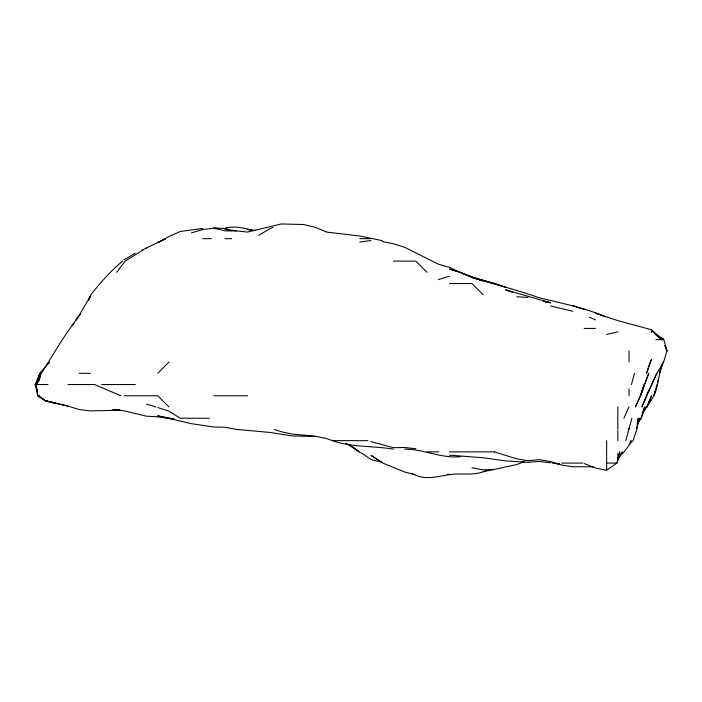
<?xml version="1.0" encoding="UTF-8"?>
<svg xmlns="http://www.w3.org/2000/svg" width="702" height="702" viewBox="0 0 702 702"><rect width="100%" height="100%" fill="white"/><g stroke="black" fill="none" stroke-linecap="round" stroke-linejoin="round"><path stroke-width="1.05" d="M637.109 424.324L638.329 418.208L636.898 429.431L633.037 440.645L629.053 444.603M657.353 382.502L657.783 380.458M654.852 391.681L653.992 395.761L656.923 384.538M584.169 463.548L595.393 467.98L606.616 470.235L616.944 463.092L619.787 451.869L618.111 458.178M625.868 440.645L629.053 428.334M661.933 365.163C657.493 377.509 658.748 393.094 648.701 402.702M38.092 379.44L39.698 373.324L49.781 362.1M631.458 384.538L634.485 373.324M628.773 429.431L631.905 418.208M38.531 378.422L40.014 373.324L35.1 384.538L37.417 392.699M661.819 365.163L659.406 373.324L663.267 362.1M650.105 362.1L646.507 373.324L651.5 359.415L650.57 361.205M636.442 428.404L639.996 418.208L638.399 420.796M642.111 414.127L644.638 406.984L641.391 418.208L637.662 423.473M644.55 384.538L640.54 395.761L635.415 406.984L640.408 395.761L644.199 384.538L640.531 395.761L648.771 373.324L644.936 383.52M645.858 396.779L641.891 406.984L656.879 373.324L663.636 362.1L666.9 350.877L663.864 339.654L662.723 338.294L657.616 336.293M88.496 300.333L90.821 294.77C100.491 282.722 110.644 270.902 122.639 261.109M656.765 373.324L646.252 395.761M89.154 299.113L90.435 296.165L79.212 315.128L62.311 339.654L41.339 373.324L36.522 384.538L39.637 378.931M623.867 418.208L629.053 406.809M641.119 417.269L646.094 406.984L644.936 408.661M617.83 460.029L622.367 451.869L620.428 454.519M40.619 376.772L35.828 384.538L37.68 395.761L45.542 400.816L67.989 406.125L79.212 409.582L90.435 410.872L120.016 410.249M73.061 324.982L74.158 323.253M75.79 320.665L80.537 313.934M37.89 381.949L39.101 380.23M630.08 442.084L631.116 440.645L629.053 445.384L624.104 451.869L618.532 457.353M116.69 272.332L125.114 261.109L143.252 249.886M644.313 410.345L646.998 406.984L651.5 395.761L646.796 406.984L651.5 399.64L648.701 402.579M157.757 373.324L168.98 362.1M124.096 259.845L135.319 253.115M258.748 235.328L269.972 228.598L273.052 227.439M142.48 249.886L146.534 247.938M146.534 247.973L165.751 238.662L157.757 242.673L168.98 236.495L180.203 231.493L202.641 228.483M413.803 474.315C426.202 481.124 439.724 475.421 452.746 474.315C463.882 473.157 475.596 475.938 485.986 470.498M524.499 461.468L516.839 464.54L483.178 471.779M438.294 279.642L449.517 276.149M228.387 227.439L225.088 228.448C234.126 225.412 243.787 227.948 252.632 230.493M191.427 232.897L202.641 229.519L213.864 228.168L225.088 230.879L236.311 230.879L247.534 232.055L281.195 223.973L303.633 224.5L314.856 227.255L326.079 231.757M606.616 334.485L617.83 331.835M359.74 242.023L370.963 240.532M494.401 469.462L483.178 469.787L471.955 467.83M202.641 238.662L211.381 238.662M225.088 238.662L231.739 238.662M359.74 238.662L370.963 238.662M393.41 261.109L415.847 261.109L427.07 272.332M449.517 283.547L471.955 283.547L483.178 294.77M584.169 328.439L595.393 328.439M655.931 339.654L662.723 339.654L654.948 334.055M79.212 373.324L90.435 373.324M35.1 384.538L47.973 384.538M67.989 384.538L94.612 384.538L120.858 395.761M101.65 384.538L135.319 384.538M37.68 395.761L39.61 395.761M124.096 395.761L157.757 395.761L168.98 406.984M213.864 395.761L247.534 395.761M209.354 418.208L180.203 418.208L168.98 411.188L157.757 407.555M274.587 429.431L281.195 431.73L292.418 434.117L314.856 436.135L326.079 438.39L332.353 440.645L367.795 440.645M427.07 451.869L438.873 451.869M449.517 451.869L494.278 451.869M561.732 463.092L582.809 463.092M606.616 463.092L616.944 463.092M447.472 474.315L449.517 474.315M593.348 466.812L572.946 466.751L561.732 465.084L550.508 461.556L539.285 459.696L528.062 460.749L516.839 458.862L494.401 451.921M460.731 456.616C441.382 458.818 423.692 448.964 404.633 449.157M314.856 436.486L292.418 435.924L269.972 432.441L236.311 429.378L225.088 427.272L213.864 426.991L191.427 423.692L157.757 415.847L174.078 419.041L157.757 416.848L146.534 416.172L124.096 410.854L112.873 409.635L120.016 410.029M516.839 296.779L528.062 297.464M213.864 227.834L225.088 228.562M449.517 455.159L483.178 457.757L505.624 460.898L528.062 462.32L539.285 461.46L550.508 462.82M415.847 448.78L404.633 447.472L393.41 447.718L370.963 441.611M326.079 232.037L359.74 236.004L382.186 240.637M552.035 463.092L559.573 464.11M382.844 463.092L404.633 472.025L414.891 474.587M393.41 449.157C373.087 445.691 352.097 447.586 332.353 440.645M236.311 230.879L225.088 229.177L231.204 230.686M255.695 230.651L247.534 229.335L252.632 230.642M545.401 301.834L550.508 302.676L543.366 301.246M554.799 463.092L559.748 464.022M382.186 241.541L393.41 243.761L404.633 247.244L438.294 264.145L449.517 267.374L459.986 272.332L449.517 269.085L460.731 272.455L471.955 277.378L483.178 280.967L471.955 277.474L460.731 272.683C486.468 282.406 513.311 288.706 539.285 297.78C561.618 303.387 584.345 307.581 605.589 316.813M543.366 301.281L550.508 302.781L505.624 289.821L512.758 292.567M572.946 311.267L550.508 305.993M67.989 406.125L45.542 400.824L38.294 395.761L45.542 400.824L56.765 403.597L45.542 400.745M382.186 462.478L370.963 459.468L360.609 452.457M146.534 404.133L155.897 406.984M574.052 305.993L572.946 305.624L584.169 309.424M605.589 316.839L595.393 313.127L617.83 320.612L651.5 329.756L661.688 339.654L651.5 330.238L662.591 339.654M659.915 337.662L662.723 338.917L657.107 335.609M589.469 317.216L595.393 319.875M358.88 451.342L345.823 443.129M381.326 461.925L370.963 455.352L382.186 462.697M658.406 336.811L662.723 339.654M358.02 450.693L348.525 444.199L359.74 452.474M411.302 473.157L412.969 474.315M655.65 334.678L657.309 335.925M660.635 338.408L662.293 339.654M36.267 385.565L37.478 391.681M651.5 330.089L651.5 332.564M629.053 350.877L629.053 362.1M629.053 388.873L629.053 395.761M617.83 406.984L617.83 429.431M617.83 430.58L617.83 440.645M617.83 453.185L617.83 460.459M606.616 440.645L606.616 470.235M666.9 350.877L664.987 345.779L666.9 350.877M494.401 283.327L471.955 277.387L505.624 287.25L494.401 283.327M662.723 338.917L658.046 336.311L662.723 338.969"/></g></svg>
